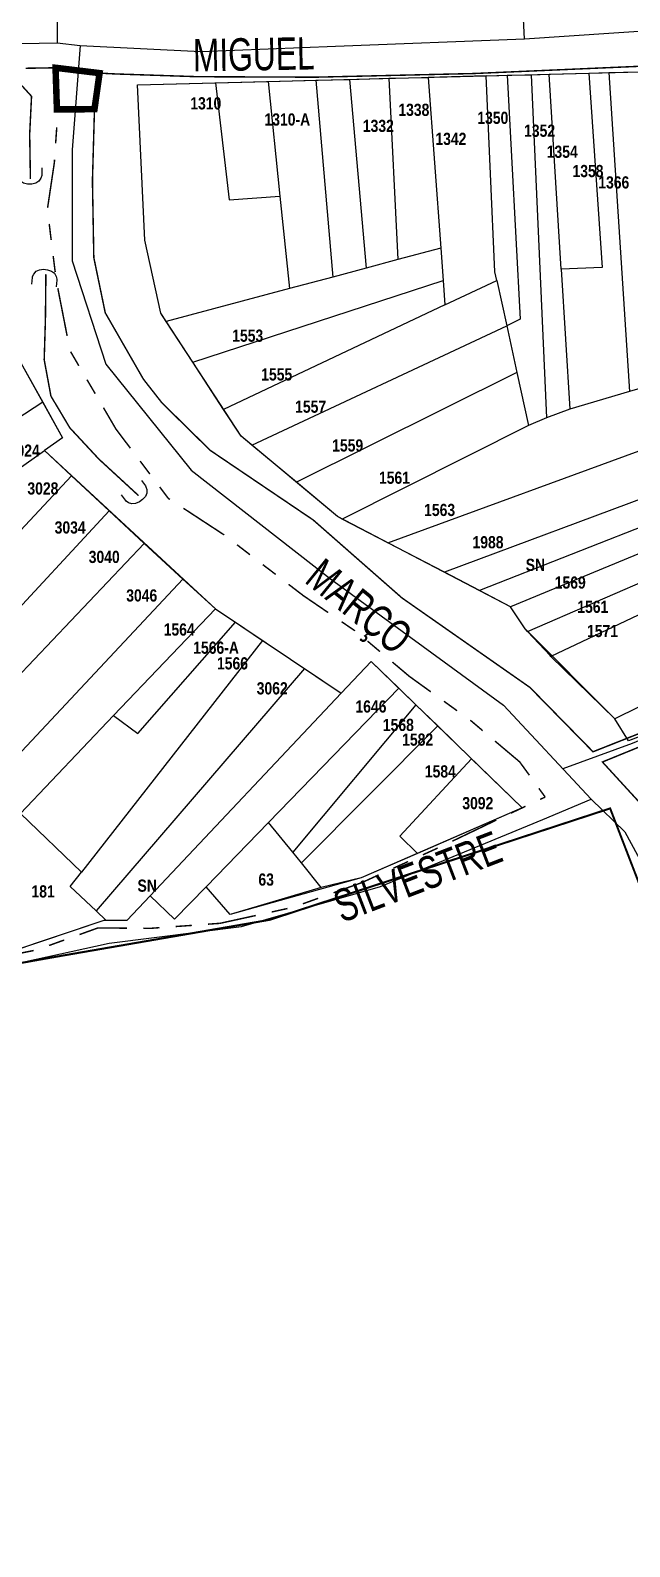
# Model space of a CAD drawing. Extents: x 201676 to 203188, y 4837754 to 4839005.
# Drawn here: x 202229.9 to 202303.8, y 4837936.4 to 4838123.3 of the extents above; entities that cross this region are included whole.
import ezdxf
from ezdxf.enums import TextEntityAlignment as Align

# ---------------------------------------------------------------- set-up
doc = ezdxf.new("R2010")
doc.units = 0
doc.header["$LTSCALE"] = 1.5
doc.header["$MEASUREMENT"] = 0
for name, pattern in [('PHANTOMX2', [5, 2.5, -0.5, 0.5, -0.5, 0.5, -0.5]), ('TRACO_05', [11, 7, -1, 0.5, -1, 0.5, -1]), ('TRACO_25', [8, 3, -1, 1, -1, 1, -1])]:
    doc.linetypes.add(name, pattern=pattern)
for name, color, linetype in [('CD-MALHA-LOTES', 40, 'CONTINUOUS'), ('HD-VALAS-DRENOS', 170, 'TRACO_05'), ('LM-LIM-SETOR-FISCAL', 7, 'CONTINUOUS'), ('RU-QUADRAS', 210, 'CONTINUOUS'), ('SV-EIXO-RUA-N-PAV', 6, 'CONTINUOUS'), ('SV-PONTE-BUEIRO', 7, 'CONTINUOUS'), ('SV-RUA-NAO-PAV-S-GUIA-C-GUIA', 7, 'PHANTOMX2'), ('SV-TXT-RUA-N-PAV-S-GUIA-C-GUIA', 7, 'CONTINUOUS'), ('Th_NmrPort', 7, 'CONTINUOUS')]:
    doc.layers.add(name, color=color, linetype=linetype)
doc.styles.add('ARIAL', font='ARIAL.TTF')
doc.styles.get("Standard").update_dxf_attribs({"font": 'swisscbo.ttf'})
doc.linetypes.add('Limite', pattern='A,20,-3,[130,ltypeshp.shx,S=6.35,R=0,X=0,Y=0],-3,20', length=46)

# ---------------------------------------------------------------- blocks, each defined once
blk = doc.blocks.new('COD119', base_point=(203168.731891, 4838570.090081))
at = {"layer": 'SV-PONTE-BUEIRO'}
blk.add_lwpolyline([(203167.221891, 4838568.090081), (203167.221891, 4838568.923414), (203167.221891, 4838569.048414), (203167.347724, 4838569.381748), (203167.599391, 4838569.756748), (203167.976891, 4838569.965081), (203168.480224, 4838570.090081), (203168.983558, 4838570.090081), (203169.486891, 4838569.965081), (203169.864391, 4838569.756748), (203170.116058, 4838569.381748), (203170.241891, 4838569.048414), (203170.241891, 4838568.923414), (203170.241891, 4838568.090081)], dxfattribs=at)

msp = doc.modelspace()

# ---------------------------------------------------------------- linework, layer by layer
at = {"layer": 'CD-MALHA-LOTES', "linetype": 'Continuous'}
for p, q in [((202286.15, 4838117.73), (202278.97, 4838117.54)), ((202286.15, 4838117.73), (202288.74, 4838117.8)), ((202287.23, 4838093.57), (202286.15, 4838117.73)), ((202288.74, 4838117.8), (202291.7, 4838117.87)), ((202288.74, 4838117.8), (202290.35, 4838087.72)), ((202291.7, 4838117.87), (202293.91, 4838117.93)), ((202291.7, 4838117.87), (202293.58, 4838075.56)), ((202293.91, 4838117.93), (202298.8, 4838118.06)), ((202295.39, 4838093.89), (202293.91, 4838117.93)), ((202298.8, 4838118.06), (202301.29, 4838118.12)), ((202298.8, 4838118.06), (202300.44, 4838094.1)), ((202301.29, 4838118.12), (202306.74, 4838118.26)), ((202301.29, 4838118.12), (202303.83, 4838078.82)), ((202243.15, 4838116.62), (202252.76, 4838116.87)), ((202244.03, 4838097.49), (202243.15, 4838116.62)), ((202252.76, 4838116.87), (202259.25, 4838117.03)), ((202252.76, 4838116.87), (202254.43, 4838102.45)), ((202259.25, 4838117.03), (202265.14, 4838117.19)), ((202259.25, 4838117.03), (202260.7, 4838102.9)), ((202265.14, 4838117.19), (202269.28, 4838117.29)), ((202265.14, 4838117.19), (202267.21, 4838092.93)), ((202269.28, 4838117.29), (202274.14, 4838117.42)), ((202269.28, 4838117.29), (202271.35, 4838094.03)), ((202274.14, 4838117.42), (202278.97, 4838117.54)), ((202274.14, 4838117.42), (202275.23, 4838095.07)), ((202278.97, 4838117.54), (202280.53, 4838096.48)), ((202254.43, 4838102.45), (202260.7, 4838102.9)), ((202260.7, 4838102.9), (202261.87, 4838091.5)), ((202246.01, 4838088.47), (202244.03, 4838097.49)), ((202280.53, 4838096.48), (202275.23, 4838095.07)), ((202280.53, 4838096.48), (202280.83, 4838092.48)), ((202271.35, 4838094.03), (202267.21, 4838092.93)), ((202275.23, 4838095.07), (202271.35, 4838094.03)), ((202287.46, 4838092.51), (202287.23, 4838093.57)), ((202300.44, 4838094.1), (202295.39, 4838093.89)), ((202295.39, 4838093.89), (202296.46, 4838076.65)), ((202249.95, 4838082.44), (202280.83, 4838092.48)), ((202267.21, 4838092.93), (202261.87, 4838091.5)), ((202280.83, 4838092.48), (202281.05, 4838089.49)), ((202281.05, 4838089.49), (202287.46, 4838092.51)), ((202287.46, 4838092.51), (202288.67, 4838086.93)), ((202261.87, 4838091.5), (202246.68, 4838087.45)), ((202246.68, 4838087.45), (202246.01, 4838088.47)), ((202281.05, 4838089.49), (202253.76, 4838076.6)), ((202249.95, 4838082.44), (202246.68, 4838087.45)), ((202257.23, 4838072.21), (202288.67, 4838086.93)), ((202290.35, 4838087.72), (202288.67, 4838086.93)), ((202288.67, 4838086.93), (202289.93, 4838081.18)), ((202253.76, 4838076.6), (202249.95, 4838082.44)), ((202228.95, 4838082), (202231.45, 4838077.5)), ((202289.93, 4838081.18), (202262.73, 4838067.64)), ((202289.93, 4838081.18), (202291.36, 4838074.63)), ((202303.83, 4838078.82), (202296.46, 4838076.65)), ((202308.96, 4838080.29), (202303.83, 4838078.82)), ((202231.45, 4838077.5), (202199.59, 4838056.74)), ((202231.45, 4838077.5), (202233.88, 4838073.1)), ((202255.92, 4838073.3), (202253.76, 4838076.6)), ((202296.46, 4838076.65), (202293.58, 4838075.56)), ((202293.58, 4838075.56), (202291.36, 4838074.63)), ((202233.88, 4838073.1), (202231.65, 4838071.53)), ((202257.23, 4838072.21), (202255.92, 4838073.3)), ((202291.36, 4838074.63), (202268.4, 4838063.1)), ((202274, 4838060.18), (202313.17, 4838074.48)), ((202192.72, 4838044.12), (202231.65, 4838071.53)), ((202231.65, 4838071.53), (202234.99, 4838068.43)), ((202262.73, 4838067.64), (202257.23, 4838072.21)), ((202234.99, 4838068.43), (202201.84, 4838032.87)), ((202234.99, 4838068.43), (202239.65, 4838064.11)), ((202267.82, 4838063.41), (202262.73, 4838067.64)), ((202313.67, 4838068.72), (202280.99, 4838056.54)), ((202314.01, 4838065.56), (202285.32, 4838054.27)), ((202239.65, 4838064.11), (202206.1, 4838027.91)), ((202239.65, 4838064.11), (202243.98, 4838060.09)), ((202268.4, 4838063.1), (202267.82, 4838063.41)), ((202274, 4838060.18), (202268.4, 4838063.1)), ((202314.33, 4838062.69), (202289.14, 4838052.28)), ((202243.98, 4838060.09), (202209.65, 4838023.96)), ((202243.98, 4838060.09), (202248.73, 4838055.68)), ((202280.99, 4838056.54), (202274, 4838060.18)), ((202291.23, 4838049.25), (202314.69, 4838059.39)), ((202285.32, 4838054.27), (202280.99, 4838056.54)), ((202315.07, 4838056.06), (202294.13, 4838046.15)), ((202248.73, 4838055.68), (202218.4, 4838023.32)), ((202248.73, 4838055.68), (202252.74, 4838052.04)), ((202289.14, 4838052.28), (202285.32, 4838054.27)), ((202290.94, 4838049.56), (202289.14, 4838052.28)), ((202240.18, 4838038.87), (202252.74, 4838052.04)), ((202252.74, 4838052.04), (202255.21, 4838050.39)), ((202243.19, 4838036.65), (202255.21, 4838050.39)), ((202255.21, 4838050.39), (202258.55, 4838048.14)), ((202291.23, 4838049.25), (202290.94, 4838049.56)), ((202294.02, 4838046.26), (202291.23, 4838049.25)), ((202258.55, 4838048.14), (202236.22, 4838019.58)), ((202258.55, 4838048.14), (202263.74, 4838044.66)), ((202271.97, 4838045.54), (202268.27, 4838041.62)), ((202275.36, 4838042.26), (202271.97, 4838045.54)), ((202294.13, 4838046.15), (202294.02, 4838046.26)), ((202302.02, 4838038.48), (202294.13, 4838046.15)), ((202317.39, 4838046.07), (202302.02, 4838038.48)), ((202263.74, 4838044.66), (202238.02, 4838014.8)), ((202263.74, 4838044.66), (202268.27, 4838041.62)), ((202268.27, 4838041.62), (202244.68, 4838016.64)), ((202259.3, 4838025.71), (202275.36, 4838042.26)), ((202275.36, 4838042.26), (202277.48, 4838040.21)), ((202317.88, 4838041.24), (202303.71, 4838035.75)), ((202277.48, 4838040.21), (202262.28, 4838022.04)), ((202277.48, 4838040.21), (202280.17, 4838037.6)), ((202228.69, 4838026.82), (202240.18, 4838038.87)), ((202240.18, 4838038.87), (202243.19, 4838036.65)), ((202280.17, 4838037.6), (202263.36, 4838020.71)), ((202280.17, 4838037.6), (202284.34, 4838033.56)), ((202303.71, 4838035.75), (202302.02, 4838038.48)), ((202284.34, 4838033.56), (202275.48, 4838024.02)), ((202284.34, 4838033.56), (202290.6, 4838027.5)), ((202236.22, 4838019.58), (202228.69, 4838026.82)), ((202290.6, 4838027.5), (202277.66, 4838021.87)), ((202251.59, 4838017.76), (202259.3, 4838025.71)), ((202262.28, 4838022.04), (202259.3, 4838025.71)), ((202275.48, 4838024.02), (202277.66, 4838021.87)), ((202263.36, 4838020.71), (202262.28, 4838022.04)), ((202265.81, 4838017.7), (202263.36, 4838020.71)), ((202277.66, 4838021.87), (202270.72, 4838018.86)), ((202234.82, 4838017.8), (202236.22, 4838019.58)), ((202270.72, 4838018.86), (202265.81, 4838017.7)), ((202238.02, 4838014.8), (202234.82, 4838017.8)), ((202247.71, 4838013.76), (202251.59, 4838017.76)), ((202254.56, 4838014.37), (202251.59, 4838017.76)), ((202265.81, 4838017.7), (202254.56, 4838014.37)), ((202244.68, 4838016.64), (202241.82, 4838013.61)), ((202244.68, 4838016.64), (202247.71, 4838013.76)), ((202238.97, 4838013.61), (202227.41, 4838009.72)), ((202239.29, 4838013.61), (202238.02, 4838014.8)), ((202239.29, 4838013.61), (202238.97, 4838013.61)), ((202241.82, 4838013.61), (202239.29, 4838013.61))]:
    msp.add_line(p, q, dxfattribs=at)
at = {"layer": 'HD-VALAS-DRENOS', "const_width": 0.18}
for points in [[(202229.93, 4838105), (202229.84, 4838110.55), (202230.07, 4838115.2), (202228.91, 4838116.48), (202221.3, 4838116.4), (202214.62, 4838115.29), (202207, 4838114.75)], [(202232.96, 4838077.4), (202232.46, 4838078.25), (202231.63, 4838082.73), (202231.78, 4838087.63), (202231.84, 4838093.28)], [(202243.26, 4838065.99), (202238.38, 4838070.48), (202234.79, 4838074.34), (202232.97, 4838077.4)]]:
    msp.add_lwpolyline(points, dxfattribs=at)
at = {"layer": 'LM-LIM-SETOR-FISCAL', "linetype": 'Limite', "ltscale": 0.1}
msp.add_lwpolyline([(202219.77, 4838006.79, 0.25, 0.25, 0), (202233.64, 4838009.24, 0.25, 0.25, 0), (202259.46, 4838013.7, 0.25, 0.25, 0), (202301.43, 4838027.43, 0.25, 0.25, 0), (202350.33, 4837900.74, 0.25, 0.25, 0), (202354.45, 4837886.08, 0.25, 0.25, 0), (202367.9, 4837855.82, 0.25, 0.25, 0), (202384.25, 4837807.95, 0.25, 0.25, 0), (202402.87, 4837815.91, 0.25, 0.25, 0), (202413.28, 4837825.64, 0.25, 0.25, 0), (202436.12, 4837870, 0.25, 0.25, 0), (202449.52, 4837895.1, 0.25, 0.25, 0), (202479.38, 4837886.72, 0.25, 0.25, 0), (202498.79, 4837884.45, 0.25, 0.25, 0), (202539.98, 4837882.16, 0.25, 0.25, 0), (202550.29, 4837881.43, 0.25, 0.25, 0), (202613.96, 4837884.91, 0.25, 0.25, 0), (202666.39, 4837888.2, 0.25, 0.25, 0), (202746.8, 4837852.74, 0.25, 0.25, 0), (202773.85, 4837842.34, 0.25, 0.25, 0), (202799.42, 4837832.96, 0.25, 0.25, 0), (202822.48, 4837825.27, 0.25, 0.25, 0)], format="xyseb", dxfattribs=at)
at = {"layer": 'RU-QUADRAS', "color": 6, "linetype": 'Continuous'}
msp.add_lwpolyline([(202243.15, 4838116.62), (202316.34, 4838118.51), (202371.07, 4838120.72), (202372.32, 4838062.81), (202376.54, 4838062.96), (202375.13, 4838120.88), (202433.81, 4838121.97), (202437.88, 4838064.84, 0.039723), (202389.06, 4838057.02), (202374.98, 4838055.92), (202344.99, 4838050.83, 0.040917), (202323.03, 4838045.75), (202322.98, 4838048.97), (202317.17, 4838048.25), (202317.88, 4838041.24), (202303.71, 4838035.75), (202302.02, 4838038.48), (202290.94, 4838049.56), (202289.14, 4838052.28), (202267.82, 4838063.41), (202255.92, 4838073.3), (202246.01, 4838088.47), (202244.03, 4838097.49)], format="xyb", close=True, dxfattribs=at)
msp.add_lwpolyline([(202226.3, 4838086.78), (202233.88, 4838073.1), (202231.65, 4838071.53), (202252.74, 4838052.04), (202268.27, 4838041.62), (202271.97, 4838045.54), (202290.6, 4838027.5), (202270.72, 4838018.86), (202254.56, 4838014.37), (202251.59, 4838017.76), (202247.71, 4838013.76), (202244.68, 4838016.64), (202241.82, 4838013.61), (202238.97, 4838013.61), (202227.24, 4838009.66)], dxfattribs=at)
at = {"layer": 'SV-EIXO-RUA-N-PAV'}
for points in [[(202226.89, 4838518.19), (202226.89, 4838486.87), (202226.96, 4838465.65), (202228.34, 4838431.48), (202230.04, 4838398.31), (202229.06, 4838386.77), (202228.34, 4838348.03), (202228.7, 4838308.57), (202230.15, 4838261.5), (202230.81, 4838208.61), (202232.21, 4838151.08), (202233.22, 4838130.48), (202233.22, 4838121.8)], [(202290.87, 4838122.3), (202288.85, 4838162.32), (202288.67, 4838184.71)], [(201968.05, 4838089.24), (201972.42, 4838086.76), (201980.53, 4838086.7), (201985.74, 4838088.83), (201991.38, 4838091.97), (202006.35, 4838096.16), (202031.72, 4838101.71), (202051.34, 4838104.09), (202082.26, 4838106.86), (202102.68, 4838108.85), (202137.07, 4838112.81), (202152.06, 4838114.37), (202158.08, 4838114.99), (202177.3, 4838117.76), (202184.64, 4838118.76), (202219.82, 4838121.53), (202233.22, 4838121.8), (202236.08, 4838121.46), (202250.96, 4838120.74), (202267.56, 4838121.39), (202290.87, 4838122.3), (202318.4, 4838124.12)], [(202236.08, 4838121.46), (202235.09, 4838108.6), (202235.09, 4838094.91), (202239.23, 4838082.17), (202249.74, 4838069.12), (202266.93, 4838055.74), (202288.27, 4838040.14), (202299.1, 4838028.55), (202303.23, 4838024.54), (202308.96, 4838014.03), (202314.7, 4837997.16), (202318.4, 4837987.17)], [(202318.4, 4838041.36), (202304.16, 4838035.42), (202295.6, 4838032.3)], [(202051.67, 4837942.46), (202075.31, 4837945.66), (202094.72, 4837948.97), (202113.71, 4837954.33), (202127.54, 4837961.15), (202144.68, 4837969.61), (202163.77, 4837981.17), (202179.67, 4837989.84), (202193.71, 4837997.48), (202208.78, 4838004.3), (202215.39, 4838006.77), (202225.92, 4838007.81), (202239.64, 4838010.8), (202255.95, 4838012.86), (202273.09, 4838017.82), (202293.12, 4838026.08), (202299.1, 4838028.55)]]:
    msp.add_lwpolyline(points, dxfattribs=at)
at = {"layer": 'SV-PONTE-BUEIRO', "const_width": 0.8}
msp.add_lwpolyline([(202233.03, 4838118.72), (202238.46, 4838118.06), (202237.83, 4838113.61), (202233.2, 4838113.6)], close=True, dxfattribs=at)
at = {"layer": 'SV-RUA-NAO-PAV-S-GUIA-C-GUIA', "linetype": 'TRACO_25', "const_width": 0.18, "flags": 128}
for points in [[(202318.4, 4838119.5), (202309.58, 4838119.1), (202284.58, 4838118.01), (202265.06, 4838117.56), (202250.56, 4838117.62), (202240.41, 4838117.96), (202238.46, 4838118.06), (202237.86, 4838114.58), (202237.58, 4838104.78), (202237.75, 4838095.32), (202239.16, 4838088.52), (202243.87, 4838080.33), (202246.16, 4838077.41), (202252.11, 4838071.56), (202264.81, 4838062.98), (202275.76, 4838053.37), (202291.54, 4838042.34), (202299.32, 4838034.41), (202318.4, 4838041.95)], [(202318.4, 4837996.64), (202312.73, 4838014.53), (202309.23, 4838022.49), (202305.61, 4838027.56), (202300.48, 4838033.15), (202318.4, 4838040.46)]]:
    msp.add_lwpolyline(points, dxfattribs=at)
at = {"layer": 'SV-RUA-NAO-PAV-S-GUIA-C-GUIA', "const_width": 0.18}
for points in [[(202233.03, 4838118.72), (202229.36, 4838118.66)], [(202233.04, 4838118.39), (202233.03, 4838118.72)], [(202233.07, 4838117.39), (202233.04, 4838118.39)], [(202233.2, 4838113.39), (202233.14, 4838115.39)], [(202233.04, 4838109.4), (202233.18, 4838111.39)], [(202232.05, 4838101.46), (202232.79, 4838106.41)], [(202232.79, 4838106.41), (202232.89, 4838107.11)], [(202232.89, 4838107.11), (202232.91, 4838107.4)], [(202232.49, 4838097.5), (202232.25, 4838099.48)], [(202232.99, 4838093.53), (202232.74, 4838095.51)], [(202234.46, 4838085.67), (202233.31, 4838091.55)], [(202235.9, 4838081.99), (202234.89, 4838083.72)], [(202237.93, 4838078.54), (202236.91, 4838080.27)], [(202240.49, 4838074.17), (202238.94, 4838076.82)], [(202241.05, 4838073.43), (202240.49, 4838074.17)], [(202242.26, 4838071.83), (202241.05, 4838073.43)], [(202244.67, 4838068.64), (202243.46, 4838070.24)], [(202246.94, 4838065.64), (202245.88, 4838067.05)], [(202247.14, 4838065.51), (202246.94, 4838065.64)], [(202253.81, 4838061.15), (202248.81, 4838064.42)], [(202253.83, 4838061.13), (202253.81, 4838061.15)], [(202257.01, 4838058.7), (202255.42, 4838059.92)], [(202260.18, 4838056.27), (202258.59, 4838057.48)], [(202263.61, 4838053.64), (202261.77, 4838055.05)], [(202264.17, 4838053.26), (202263.61, 4838053.64)], [(202266.65, 4838051.57), (202264.17, 4838053.26)], [(202269.96, 4838049.32), (202268.31, 4838050.44)], [(202273.04, 4838046.76), (202271.51, 4838048.05)], [(202276.65, 4838043.72), (202274.57, 4838045.47)], [(202276.87, 4838043.56), (202276.65, 4838043.72)], [(202279.31, 4838041.8), (202276.87, 4838043.56)], [(202282.55, 4838039.47), (202280.93, 4838040.64)], [(202284.27, 4838038.23), (202284.18, 4838038.3)], [(202284.95, 4838037.66), (202284.27, 4838038.23)], [(202285.71, 4838037.01), (202284.95, 4838037.66)], [(202290.29, 4838033.15), (202287.24, 4838035.72)], [(202290.29, 4838033.14), (202290.29, 4838033.15)], [(202291.47, 4838031.52), (202290.29, 4838033.14)], [(202293.42, 4838028.83), (202292.64, 4838029.9)], [(202292.81, 4838028.54), (202293.42, 4838028.83)], [(202289.19, 4838026.84), (202291, 4838027.69)], [(202281.97, 4838023.39), (202286.48, 4838025.55)], [(202286.48, 4838025.55), (202287.25, 4838025.92)], [(202287.25, 4838025.92), (202287.38, 4838025.98)], [(202278.34, 4838021.71), (202280.16, 4838022.54)], [(202274.7, 4838020.06), (202276.52, 4838020.88)], [(202270.87, 4838018.31), (202272.88, 4838019.23)], [(202267.31, 4838017.03), (202270.13, 4838018.04)], [(202270.13, 4838018.04), (202270.87, 4838018.31)], [(202259.68, 4838014.66), (202261.63, 4838015.09)], [(202263.54, 4838015.67), (202265.42, 4838016.35)], [(202247.84, 4838012.87), (202249.84, 4838013.01)], [(202251.83, 4838013.16), (202252.83, 4838013.23)], [(202252.83, 4838013.23), (202253.29, 4838013.26)], [(202253.29, 4838013.26), (202257.73, 4838014.23)], [(202232.23, 4838010.53), (202234.11, 4838011.21)], [(202235.99, 4838011.88), (202237.88, 4838012.56)], [(202237.88, 4838012.56), (202238.24, 4838012.69)], [(202238.24, 4838012.69), (202241.85, 4838012.67)], [(202243.85, 4838012.66), (202244.79, 4838012.65)], [(202244.79, 4838012.65), (202245.85, 4838012.73)], [(202228.37, 4838009.52), (202230.33, 4838009.91)]]:
    msp.add_lwpolyline(points, dxfattribs=at)

# ---------------------------------------------------------------- block references
at = {"layer": 'SV-PONTE-BUEIRO'}
for p, rotation in [((202229.84, 4838104.39), 180), ((202231.8, 4838093.86), 354.0000000000001), ((202243.57, 4838065.35), 216)]:
    msp.add_blockref('COD119', p, dxfattribs=dict(at, rotation=rotation))

# ---------------------------------------------------------------- texts
at = {"layer": 'SV-TXT-RUA-N-PAV-S-GUIA-C-GUIA', "style": 'ARIAL', "width": 0.7}
for s, rotation, p in [('MIGUEL', 1, (202250.01, 4838118.26)), ('MARÇO', 321, (202263.6, 4838055.37)), ('SILVESTRE', 21, (202268.36, 4838013.29))]:
    msp.add_text(s, height=4, rotation=rotation, dxfattribs=at).set_placement(p)
at = {"layer": 'Th_NmrPort', "color": 1}
for s, p in [('1310', (202249.65, 4838114.34)), ('1338', (202275.31, 4838113.54)), ('1310-A', (202258.8, 4838112.35)), ('1332', (202270.93, 4838111.56)), ('1350', (202285.05, 4838112.55)), ('1342', (202279.88, 4838109.96)), ('1352', (202290.82, 4838110.96)), ('1354', (202293.61, 4838108.37)), ('1358', (202296.79, 4838105.99)), ('1366', (202299.97, 4838104.59)), ('1553', (202254.82, 4838085.7)), ('1555', (202258.4, 4838080.92)), ('1557', (202262.58, 4838076.95)), ('1559', (202267.15, 4838072.17)), ('3024', (202227.26, 4838071.53)), ('3028', (202229.56, 4838066.87)), ('1561', (202272.92, 4838068.19)), ('1563', (202278.49, 4838064.22)), ('3034', (202232.92, 4838062.06)), ('1988', (202284.46, 4838060.24)), ('3040', (202237.12, 4838058.43)), ('SN', (202291.02, 4838057.45)), ('1569', (202294.6, 4838055.27)), ('3046', (202241.75, 4838053.68)), ('1561', (202297.38, 4838052.28)), ('1564', (202246.37, 4838049.48)), ('1571', (202298.58, 4838049.3)), ('1566-A', (202250.01, 4838047.24)), ('1566', (202252.94, 4838045.31)), ('3062', (202257.84, 4838042.23)), ('1646', (202270.02, 4838039.99)), ('1568', (202273.4, 4838037.72)), ('1582', (202275.78, 4838035.91)), ('1584', (202278.58, 4838031.99)), ('3092', (202283.2, 4838028.08)), ('SN', (202243.14, 4838017.91)), ('63', (202258.05, 4838018.66)), ('181', (202230.06, 4838017.2))]:
    msp.add_text(s, height=1.5, dxfattribs=at).set_placement(p, align=Align.MIDDLE_LEFT)

doc.saveas('drawing.dxf')
